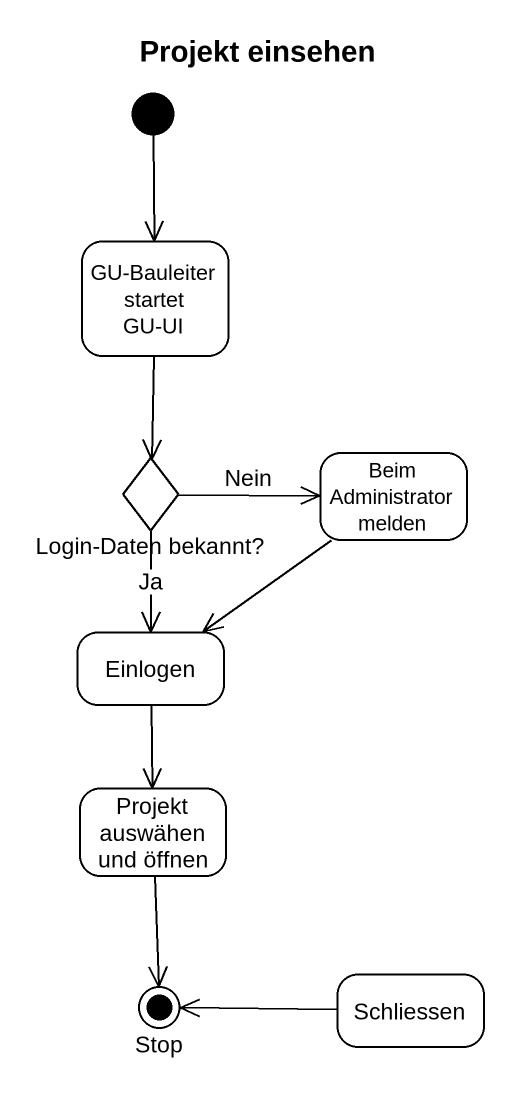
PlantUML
@startuml
title Projekt einsehen
hide empty description
state "GU-Bauleiter startet GU-UI" as GU_Bauleiter_startet_GU_UI
state "Login-Daten bekannt?" as Login_Daten_bekannt <<choice>>
state "Beim Administrator melden" as Beim_Administrator_melden
state Einlogen
state "Projekt auswähen und öffnen" as Projekt_auswähen_und_öffnen
state "Stop" as Stop_ <<end>>
state Schliessen
[*] --> GU_Bauleiter_startet_GU_UI
GU_Bauleiter_startet_GU_UI --> Login_Daten_bekannt
Login_Daten_bekannt -right-> Beim_Administrator_melden : Nein
Login_Daten_bekannt --> Einlogen : Ja
Beim_Administrator_melden --> Einlogen
Einlogen --> Projekt_auswähen_und_öffnen
Projekt_auswähen_und_öffnen --> Stop_
Schliessen -left-> Stop_
@enduml
